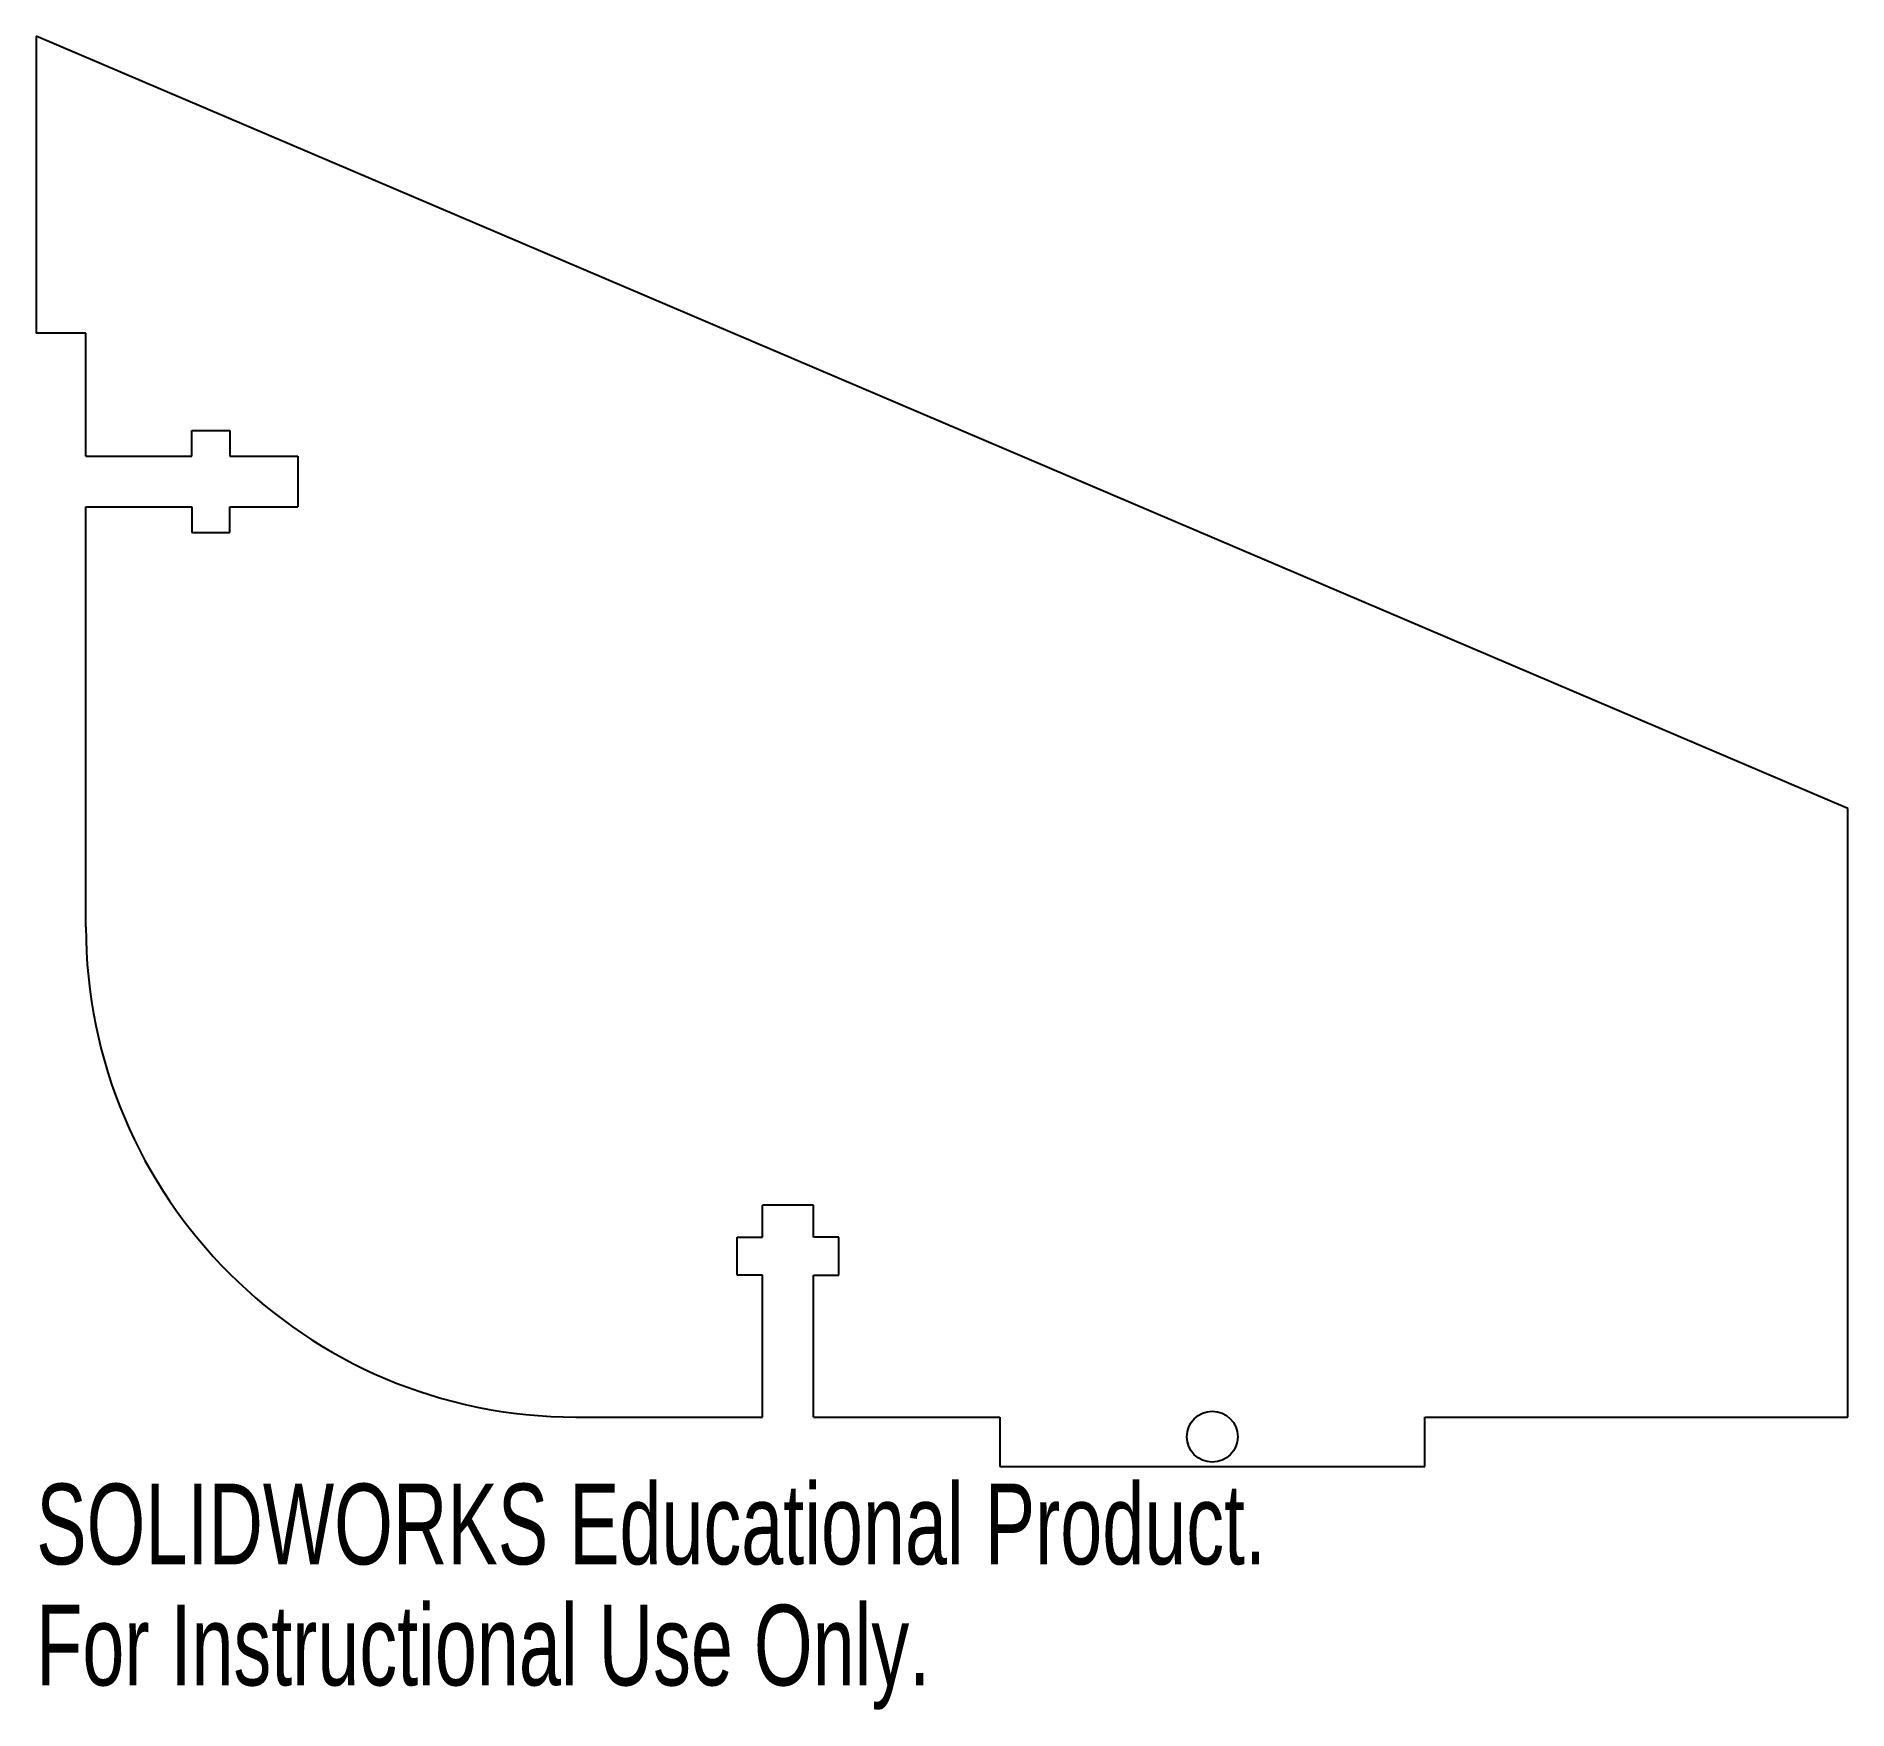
# Model space of a CAD drawing. Header units: inches. Extents: x -4.27 to 0, y -0.57 to 3.37.
import ezdxf

# ---------------------------------------------------------------- set-up
doc = ezdxf.new("R2010")
doc.units = ezdxf.units.IN
doc.header["$MEASUREMENT"] = 0
doc.styles.add('SLDTEXTSTYLE0', font='TXT', dxfattribs={"width": 0.7})

msp = doc.modelspace()

# ---------------------------------------------------------------- linework, layer by layer
at = {"color": 7, "linetype": 'Continuous', "lineweight": 25}
for p, q in [((-4.2732, 3.3732), (-4.2732, 2.6732)), ((0, 1.5518), (-4.2732, 3.3732)), ((-4.1562, 2.6732), (-4.2732, 2.6732)), ((-4.1562, 2.3832), (-4.1562, 2.6732)), ((-3.9062, 2.4432), (-3.8162, 2.4432)), ((-3.9062, 2.3832), (-3.9062, 2.4432)), ((-3.8162, 2.4432), (-3.8162, 2.3832)), ((-4.1562, 2.3832), (-3.9062, 2.3832)), ((-3.8162, 2.3832), (-3.6562, 2.3832)), ((-3.6562, 2.3832), (-3.6562, 2.2632)), ((-4.1562, 2.2632), (-3.9062, 2.2632)), ((-4.1562, 1.2732), (-4.1562, 2.2632)), ((-3.9062, 2.2632), (-3.9062, 2.2032)), ((-3.8162, 2.2032), (-3.8162, 2.2632)), ((-3.8162, 2.2632), (-3.6562, 2.2632)), ((-3.9062, 2.2032), (-3.8162, 2.2032)), ((0, 0.117), (0, 1.5518)), ((-2.44, 0.617), (-2.56, 0.617)), ((-2.56, 0.5412), (-2.56, 0.617)), ((-2.44, 0.5412), (-2.44, 0.617)), ((-2.62, 0.5412), (-2.56, 0.5412)), ((-2.62, 0.4512), (-2.62, 0.5412)), ((-2.38, 0.5412), (-2.44, 0.5412)), ((-2.38, 0.4512), (-2.38, 0.5412)), ((-2.56, 0.4512), (-2.62, 0.4512)), ((-2.56, 0.117), (-2.56, 0.4512)), ((-2.44, 0.117), (-2.44, 0.4512)), ((-2.44, 0.4512), (-2.38, 0.4512)), ((-3, 0.117), (-2.56, 0.117)), ((-2.44, 0.117), (-2, 0.117)), ((-2, 0.117), (-2, 0)), ((-0.998, 0), (-0.9977, 0.117)), ((-0.9977, 0.117), (0, 0.117)), ((-2, 0), (-0.998, 0))]:
    msp.add_line(p, q, dxfattribs=at)
msp.add_circle((-1.499, 0.0706), 0.06, dxfattribs=at)
msp.add_arc((-3, 1.2732), 1.1562, 180, 269.9964, dxfattribs=at)

# ---------------------------------------------------------------- texts
at = {"color": 7, "linetype": 'Continuous', "char_height": 0.1903, "attachment_point": 1, "style": 'SLDTEXTSTYLE0'}
for s, insert in [('SOLIDWORKS Educational Product.', (-4.2732, -0.0401)), ('For Instructional Use Only.', (-4.2732, -0.3256))]:
    msp.add_mtext(s, dxfattribs=dict(at, insert=insert))

doc.saveas('drawing.dxf')
